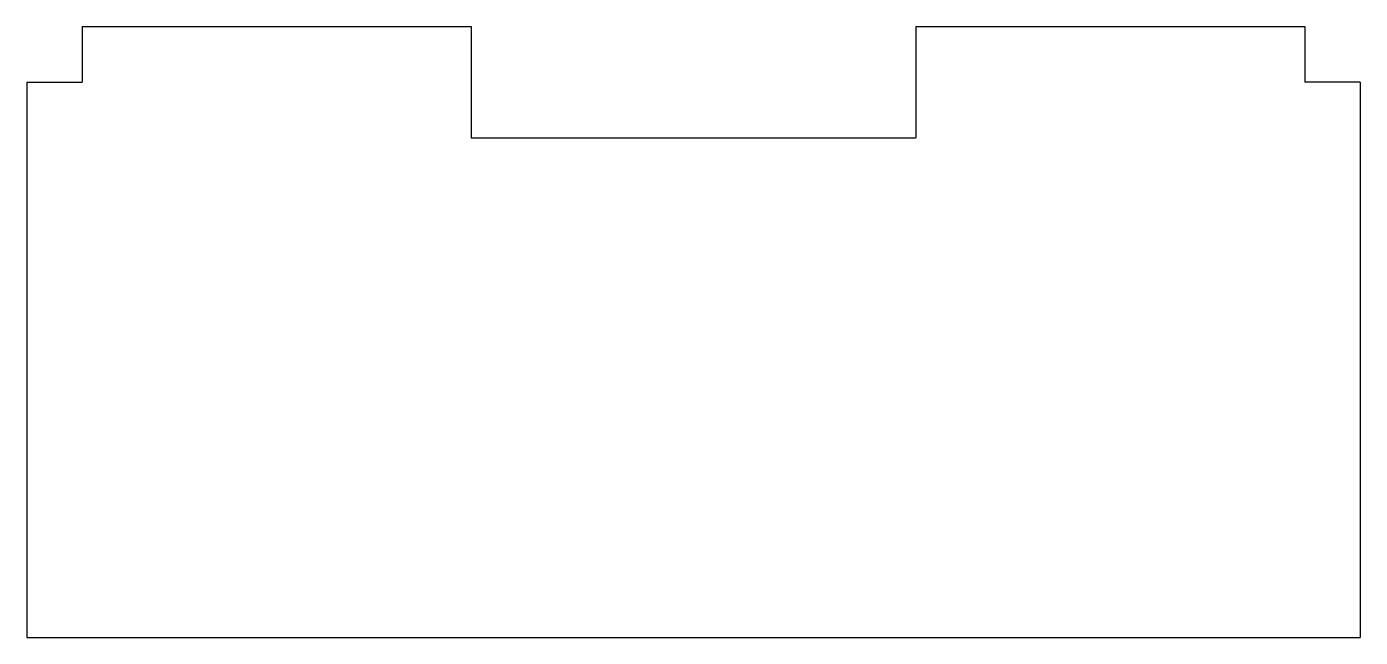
# Model space of a CAD drawing. Extents: x -1.17 to 1.83, y -0.8 to 0.57.
import ezdxf

# ---------------------------------------------------------------- set-up
doc = ezdxf.new("R2010")
doc.units = 0
doc.layers.add('TANGENT_LINES', color=7, linetype='CONTINUOUS')
doc.layers.add('VISIBLE', color=7, linetype='CONTINUOUS')

msp = doc.modelspace()

# ---------------------------------------------------------------- linework, layer by layer
at = {"layer": 'TANGENT_LINES'}
msp.add_line((1.7023, 0.5743, 2.125), (1.7023, 0.4493, 2.125), dxfattribs=at)
at = {"layer": 'VISIBLE'}
for p, q in [((-1.0477, 0.5743, 2.125), (-0.1727, 0.5743, 2.125)), ((-1.0477, 0.5743, 2.125), (-1.0477, 0.4493, 2.125)), ((-0.1727, 0.5743, 2.125), (-0.1727, 0.3243, 2.125)), ((0.8273, 0.5743, 2.125), (1.7023, 0.5743, 2.125)), ((0.8273, 0.5743, 2.125), (0.8273, 0.3243, 2.125)), ((-1.1727, 0.4493, 2.125), (-1.0477, 0.4493, 2.125)), ((-1.1727, 0.4493, 2.125), (-1.1727, -0.8007, 2.125)), ((1.8273, 0.4493, 2.125), (1.7023, 0.4493, 2.125)), ((1.8273, 0.4493, 2.125), (1.8273, -0.8007, 2.125)), ((-0.1727, 0.3243, 2.125), (0.8273, 0.3243, 2.125)), ((-1.1727, -0.8007, 2.125), (1.8273, -0.8007, 2.125))]:
    msp.add_line(p, q, dxfattribs=at)

doc.saveas('drawing.dxf')
